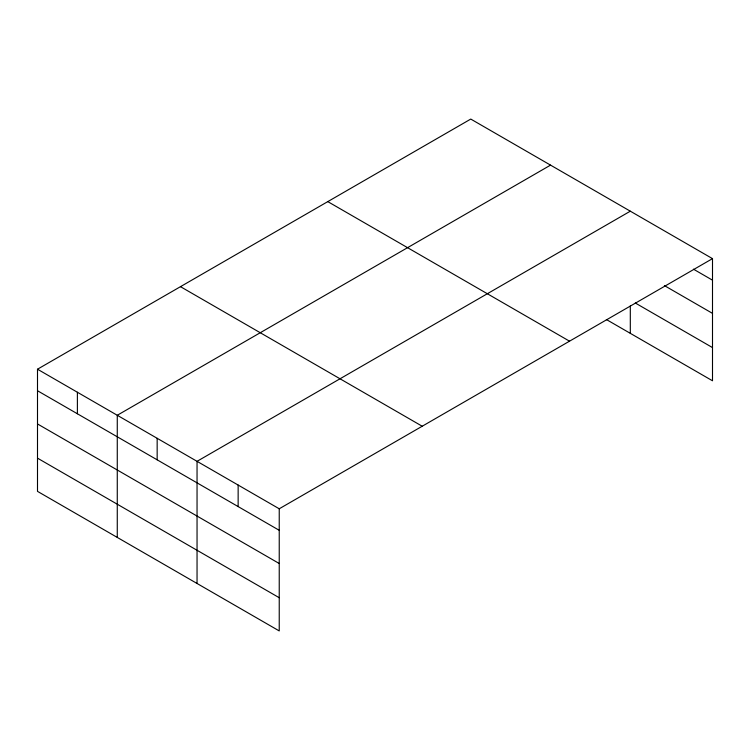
<?xml version="1.0" encoding="UTF-8"?>
<svg xmlns="http://www.w3.org/2000/svg" width="750" height="750" viewBox="0 0 750 750"><rect width="100%" height="100%" fill="white"/><g stroke="black" fill="none" stroke-linecap="round" stroke-linejoin="round"><path stroke-width="1.12" d="M712.5 258.637L470.766 119.072L37.5 369.216L37.5 491.363L279.234 630.928L279.234 508.781L712.5 258.637L712.5 380.784L606.375 319.519M550.538 165.131L117.272 415.275L117.272 537.413M630.309 211.191L197.044 461.325L197.044 583.472M693.459 269.175L712.5 280.172M664.387 285.591L712.5 313.369M635.325 303.019L712.5 347.578M327.787 201.619L569.522 341.184M180.478 286.669L422.213 426.234M37.5 369.216L279.234 508.781M37.5 390.741L279.234 530.306M37.5 423.947L279.234 563.513M37.5 458.156L279.234 597.722M630.309 305.85L630.309 333.328M238.144 485.053L238.144 506.588M157.162 438.3L157.162 459.825M77.391 392.241L77.391 413.775"/></g></svg>
